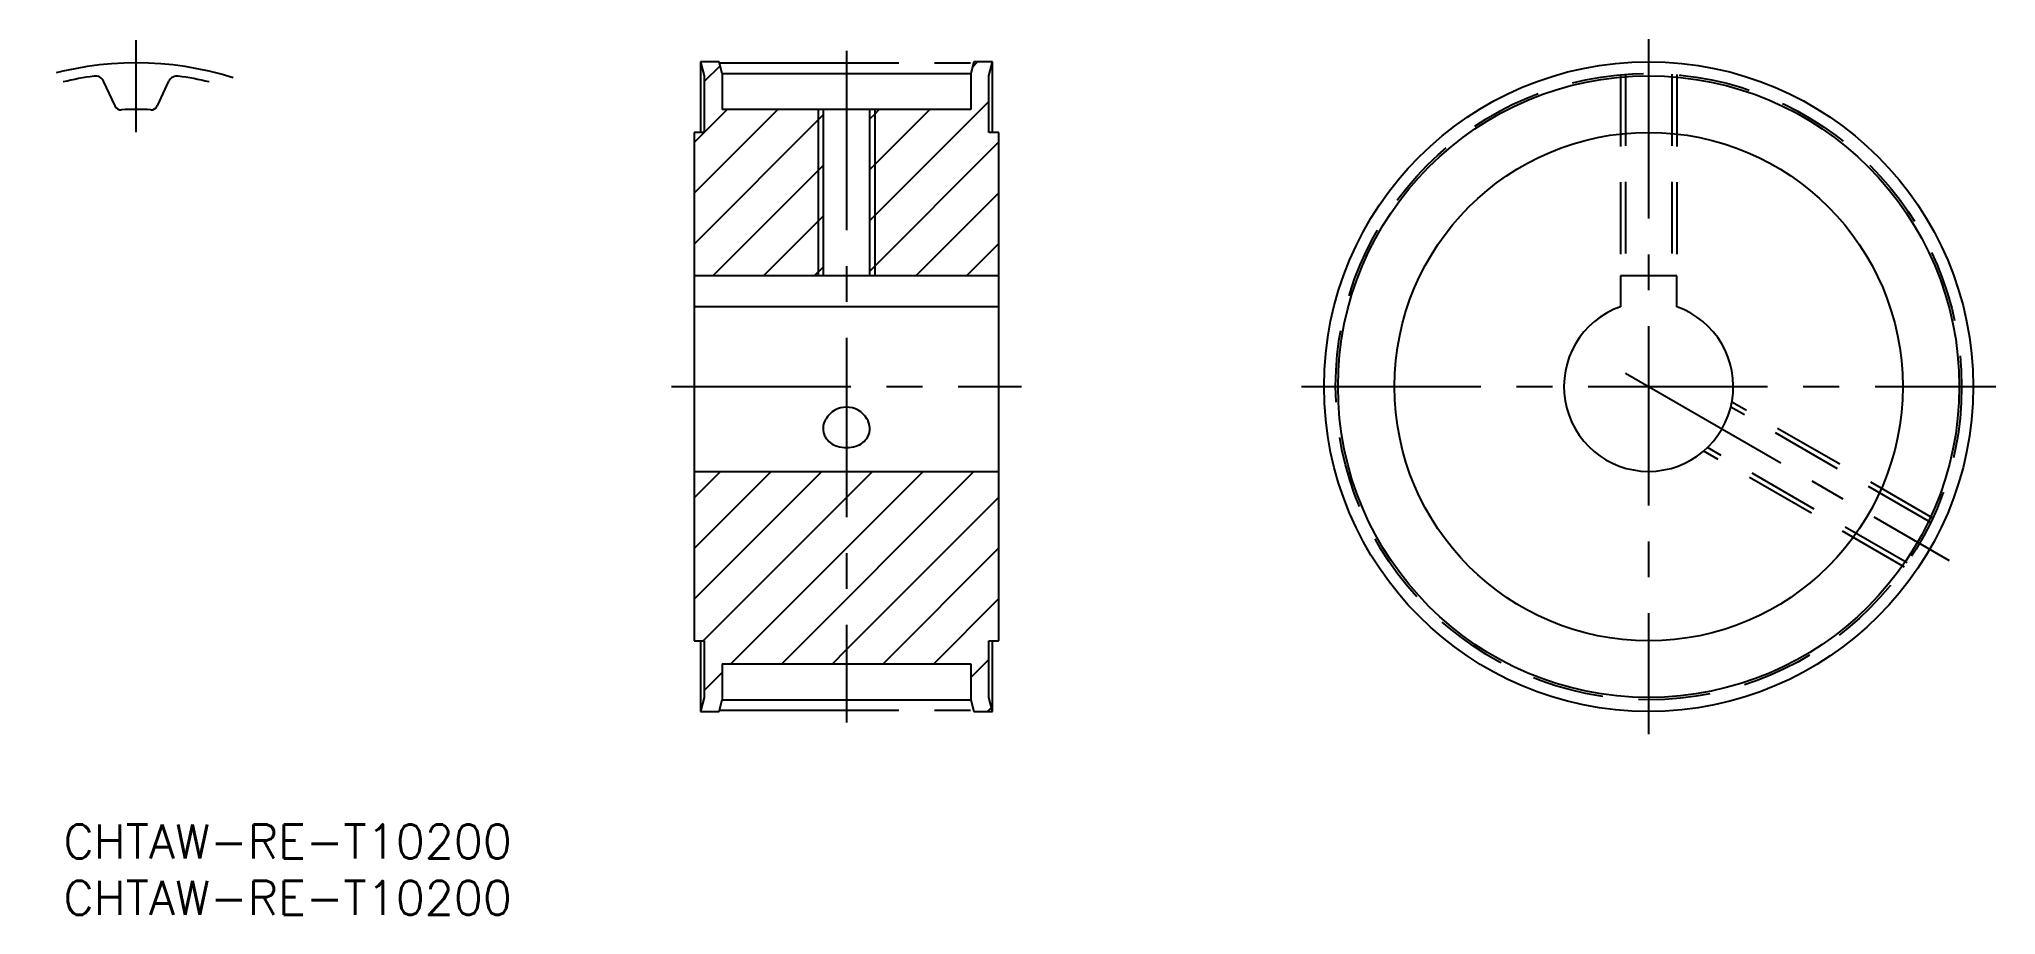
# Model space of a CAD drawing. Extents: x -2 to 171, y -8 to 70.
import ezdxf

# ---------------------------------------------------------------- set-up
doc = ezdxf.new("R2010")
doc.units = 0
doc.header["$LTSCALE"] = 0.5
doc.linetypes.add('CENTER', pattern=[50.8, 31.75, -6.35, 6.35, -6.35])
doc.linetypes.add('DASHED', pattern=[19.05, 12.7, -6.35])
for name, color, linetype in [('MSM_CENTER', 1, 'CENTER'), ('MSM_CONTINUOUS', 7, 'CONTINUOUS'), ('MSM_DASHED', 4, 'DASHED'), ('MSM_NARROW', 5, 'CONTINUOUS'), ('MSM_PART_NUMBER', 7, 'CONTINUOUS')]:
    doc.layers.add(name, color=color, linetype=linetype)
doc.styles.get("Standard").update_dxf_attribs({"font": 'txt.shx', "height": 2, "bigfont": 'bigfont.shx'})

# ---------------------------------------------------------------- blocks, each defined once
blk = doc.blocks.new('*U30')
at = {"layer": 'MSM_PART_NUMBER'}
blk.add_text('CHTAW-RE-T10200', height=3, dxfattribs=at).set_placement((0, -3))
blk = doc.blocks.new('*U31')
at = {"layer": 'MSM_PART_NUMBER'}
blk.add_text('CHTAW-RE-T10200', height=3, dxfattribs=at).set_placement((0, -8))

msp = doc.modelspace()

# ---------------------------------------------------------------- linework, layer by layer
at = {"layer": 'MSM_CENTER'}
for p, q in [((6.45, 61.27), (6.45, 69.4)), ((140.4, 69.5), (140.4, 8)), ((69.36, 68.47), (69.36, 9.02)), ((58.11, 67.4), (80.6, 67.4)), ((138.35, 39.94), (167.03, 23.37)), ((53.86, 38.75), (84.86, 38.75)), ((109.65, 38.75), (171.15, 38.75)), ((58.11, 10.1), (80.6, 10.1))]:
    msp.add_line(p, q, dxfattribs=at)
msp.add_arc((6.45, 38.75), 28.65, 72.5411, 107.4589, dxfattribs=at)
at = {"layer": 'MSM_CONTINUOUS'}
for p, q in [((58.08, 67.5), (56.42, 67.5)), ((56.42, 67.5), (56.76, 66.26)), ((56.42, 67.5), (56.42, 61.25)), ((56.76, 66.26), (56.76, 61.25)), ((58.36, 66.47), (58.08, 67.5)), ((58.36, 66.47), (58.36, 63.27)), ((58.36, 66.47), (80.36, 66.47)), ((80.63, 67.5), (80.36, 66.47)), ((80.36, 66.47), (80.36, 63.27)), ((82.29, 67.5), (80.63, 67.5)), ((81.96, 66.26), (82.29, 67.5)), ((81.96, 61.25), (81.96, 66.26)), ((82.29, 61.25), (82.29, 67.5)), ((4.58, 63.59), (3.56, 65.77)), ((8.33, 63.59), (9.34, 65.77)), ((80.36, 63.27), (58.36, 63.27)), ((67.29, 63.27), (67.29, 48.55)), ((71.42, 48.55), (71.42, 63.27)), ((55.86, 61.25), (55.86, 16.25)), ((56.76, 61.25), (55.86, 61.25)), ((82.86, 61.25), (81.96, 61.25)), ((82.86, 16.25), (82.86, 61.25)), ((82.86, 48.55), (55.86, 48.55)), ((142.9, 48.55), (137.9, 48.55)), ((137.9, 48.55), (137.9, 45.82)), ((142.9, 45.82), (142.9, 48.55)), ((82.86, 45.82), (55.86, 45.82)), ((55.86, 31.25), (82.86, 31.25)), ((55.86, 16.25), (56.76, 16.25)), ((56.42, 16.25), (56.42, 10)), ((56.76, 16.25), (56.76, 11.24)), ((81.96, 11.24), (81.96, 16.25)), ((81.96, 16.25), (82.86, 16.25)), ((82.29, 10), (82.29, 16.25)), ((58.36, 14.22), (58.36, 11.03)), ((58.36, 14.22), (80.36, 14.22)), ((80.36, 14.22), (80.36, 11.03)), ((56.76, 11.24), (56.42, 10)), ((58.08, 10), (58.36, 11.03)), ((58.36, 11.03), (80.36, 11.03)), ((80.36, 11.03), (80.63, 10)), ((82.29, 10), (81.96, 11.24)), ((56.42, 10), (58.08, 10)), ((80.63, 10), (82.29, 10))]:
    msp.add_line(p, q, dxfattribs=at)
for radius in [28.75, 27.51, 22.5]:
    msp.add_circle((140.4, 38.75), radius, dxfattribs=at)
for centre, radius, start, end in [((6.45, 38.75), 27.73, 97.7173, 103.4592), ((2.84, 65.43), 0.8, 25, 97.7173), ((10.07, 65.43), 0.8, 82.2827, 155), ((6.45, 38.75), 27.73, 76.5408, 82.2827), ((5.12, 63.84), 0.6, 205, 273.0318), ((6.45, 38.75), 24.53, 86.9682, 93.0318), ((7.78, 63.84), 0.6, 266.9682, 335), ((140.4, 38.75), 7.5, 109.4712, 70.5288), ((69.36, 34.84), 2.09, 30.2157, 149.7843), ((68.86, 35.02), 1.58, 146.4054, 207.0354), ((69.85, 35.02), 1.58, 332.9646, 33.5946), ((68.98, 35.18), 1.75, 209.8183, 255.1979), ((69.36, 36.07), 2.71, 252.3529, 287.6834), ((69.73, 35.18), 1.75, 284.8021, 330.1817)]:
    msp.add_arc(centre, radius, start, end, dxfattribs=at)
at = {"layer": 'MSM_DASHED'}
for p, q in [((137.9, 66.36), (137.9, 48.55)), ((138.34, 66.4), (138.34, 48.55)), ((142.47, 66.4), (142.47, 48.55)), ((142.9, 66.36), (142.9, 48.55)), ((165.38, 26.72), (147.68, 36.94)), ((165.57, 27.11), (147.78, 37.38)), ((163.07, 22.78), (145.28, 33.05)), ((163.31, 23.14), (145.61, 33.36))]:
    msp.add_line(p, q, dxfattribs=at)
msp.add_circle((140.4, 38.75), 27.72, dxfattribs=at)
at = {"layer": 'MSM_NARROW'}
for p, q in [((56.76, 65.74), (58.17, 67.15)), ((80.51, 67.03), (80.97, 67.5)), ((55.86, 60.35), (58.78, 63.27)), ((55.86, 55.86), (63.27, 63.27)), ((55.86, 51.37), (67.29, 62.8)), ((66.86, 63.27), (66.86, 48.55)), ((71.42, 57.95), (76.75, 63.27)), ((71.42, 62.44), (71.86, 62.87)), ((71.86, 53.89), (81.96, 63.99)), ((71.86, 63.27), (71.86, 48.55)), ((71.86, 62.87), (72.26, 63.27)), ((71.42, 48.97), (82.86, 60.4)), ((57.53, 48.55), (67.29, 58.31)), ((75.49, 48.55), (82.86, 55.91)), ((62.02, 48.55), (67.29, 53.82)), ((71.42, 53.46), (71.86, 53.89)), ((79.98, 48.55), (82.86, 51.42)), ((66.51, 48.55), (67.29, 49.33)), ((55.86, 28.91), (58.19, 31.25)), ((55.86, 24.42), (62.68, 31.25)), ((55.86, 19.93), (67.17, 31.25)), ((56.66, 16.25), (71.66, 31.25)), ((59.13, 14.22), (76.15, 31.25)), ((63.62, 14.22), (80.64, 31.25)), ((69.36, 15.47), (82.86, 28.97)), ((72.6, 14.22), (82.86, 24.48)), ((77.09, 14.22), (82.86, 19.99)), ((68.11, 14.22), (69.36, 15.47)), ((80.36, 13), (81.96, 14.6)), ((56.76, 11.85), (58.36, 13.45)), ((81.84, 10), (82.19, 10.35))]:
    msp.add_line(p, q, dxfattribs=at)

# ---------------------------------------------------------------- block references
at = {"layer": 'MSM_CONTINUOUS'}
for name in ['*U30', '*U31']:
    msp.add_blockref(name, (0, 0), dxfattribs=at)

doc.saveas('drawing.dxf')
